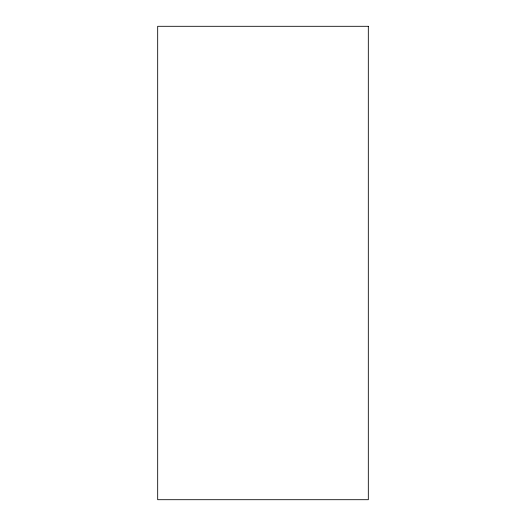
<?xml version="1.0" encoding="UTF-8"?>
<svg xmlns="http://www.w3.org/2000/svg" width="526" height="526" viewBox="0 0 526 526"><rect width="100%" height="100%" fill="white"/><g stroke="black" fill="none" stroke-linecap="round" stroke-linejoin="round"><path stroke-width="0.79" d="M368.318 26.3L157.682 26.3L157.682 499.7L368.318 499.7L368.318 26.3"/></g></svg>
